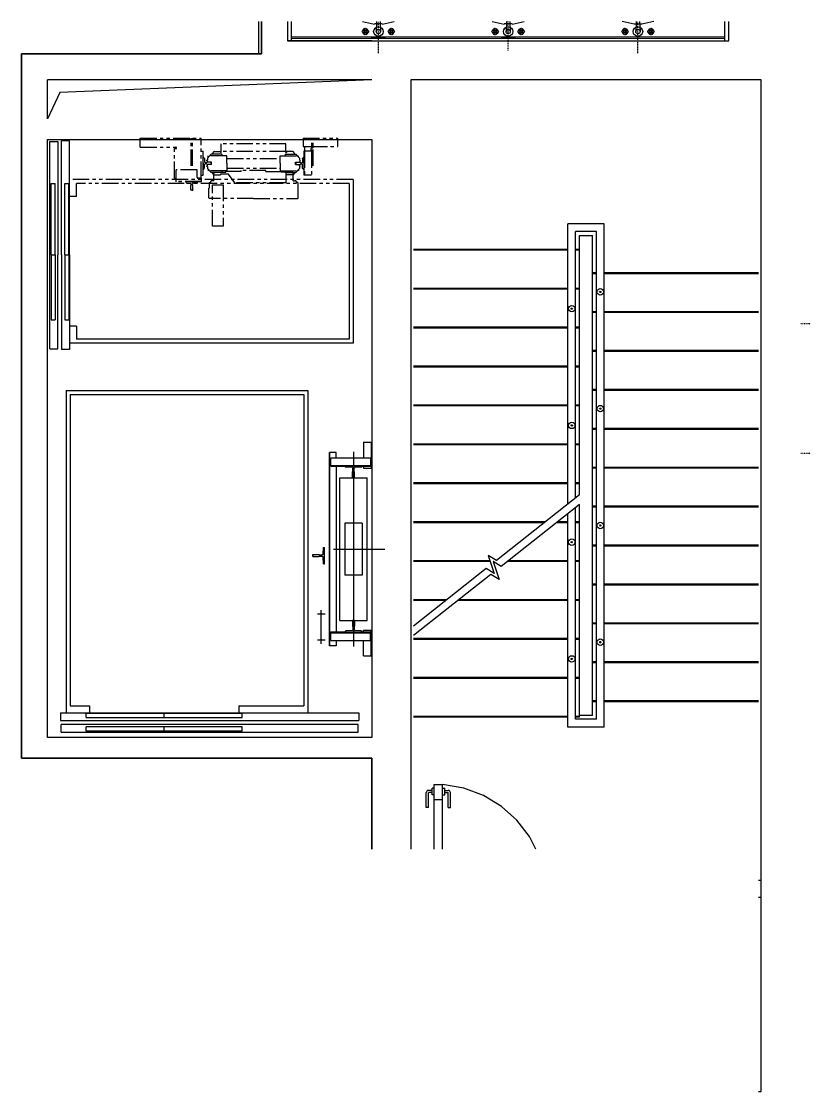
# Model space of a CAD drawing. Header units: millimetres. Extents: x 1226973 to 1255433, y -218643 to -189722.
# Drawn here: x 1226973 to 1233053, y -201502 to -193252 of the extents above; entities that cross this region are included whole.
import ezdxf

# ---------------------------------------------------------------- set-up
doc = ezdxf.new("R2010")
doc.units = ezdxf.units.MM
for name, pattern in [('DASHDOT2', [12.7, 6.35, -3.175, 0, -3.175]), ('HIDDEN2', [4.7625, 3.175, -1.5875]), ('PHANTOMX2', [127, 63.5, -12.7, 12.7, -12.7, 12.7, -12.7])]:
    doc.linetypes.add(name, pattern=pattern)
for name, color, linetype in [('Baca', 7, 'Continuous'), ('Divar-esas', 7, 'Continuous'), ('Divar-komek', 7, 'Continuous'), ('Kafel', 7, 'Continuous'), ('Lift', 7, 'Continuous'), ('Meheccer', 7, 'Continuous'), ('Pillekan', 7, 'Continuous'), ('Qapi', 7, 'Continuous'), ('Santexnika', 7, 'Continuous')]:
    doc.layers.add(name, color=color, linetype=linetype)
doc.layers.add('Guzgu', color=165, linetype='Continuous', lineweight=5, true_color=0x385ca8)

msp = doc.modelspace()

# ---------------------------------------------------------------- linework, layer by layer
for p, q in [((1228822.5, -193502.1), (1228822.5, -193252.1)), ((1229022.5, -193252.1), (1229022.5, -193402.1)), ((1232422.5, -193402.1), (1232422.5, -193252.1)), ((1229022.5, -193402.1), (1232422.5, -193402.1)), ((1226972.5, -198932.1), (1226972.5, -193502.1)), ((1226972.5, -193502.1), (1228822.5, -193502.1)), ((1232672.5, -193702.1), (1229972.5, -193702.1)), ((1229972.5, -193702.1), (1229972.5, -199632.1)), ((1232672.5, -201502.1), (1232672.5, -193702.1)), ((1229672.5, -198932.1), (1226972.5, -198932.1)), ((1229672.5, -199632.1), (1229672.5, -198932.1)), ((1232652.5, -201502.1), (1232672.5, -201502.1))]:
    msp.add_line(p, q)
at = {"color": 1, "lineweight": 30}
for p, q in [((1228822.5, -193252.1), (1228822.5, -193502.1)), ((1228822.5, -193502.1), (1226972.5, -193502.1)), ((1226972.5, -193502.1), (1226972.5, -198932.1)), ((1226972.5, -198932.1), (1229672.5, -198932.1)), ((1229672.5, -198932.1), (1229672.5, -199632.1))]:
    msp.add_line(p, q, dxfattribs=at)
msp.add_lwpolyline([(1227172.5, -194162.1), (1229672.5, -194162.1), (1229672.5, -198772.1), (1227172.5, -198772.1)], close=True)
at = {"layer": 'Baca'}
msp.add_line((1232652.5, -200005.3), (1232672.5, -200002.1), dxfattribs=at)
msp.add_lwpolyline([(1229672.5, -193702.1), (1227268.6, -193800.1), (1227172.5, -194002.1)], dxfattribs=at)
at = {"layer": 'Divar-esas'}
for p, q in [((1232652.5, -199872.1), (1232672.5, -199872.1)), ((1232652.5, -200002.1), (1232672.5, -200002.1))]:
    msp.add_line(p, q, dxfattribs=at)
at = {"layer": 'Divar-komek'}
for p, q in [((1228822.5, -193252.1), (1228822.5, -193502.1)), ((1229022.5, -193252.1), (1229022.5, -193402.1)), ((1229672.5, -193402.1), (1229022.5, -193402.1)), ((1228822.5, -193502.1), (1226972.5, -193502.1)), ((1226972.5, -194002.1), (1226972.5, -193502.1)), ((1229672.5, -193702.1), (1227172.5, -193702.1)), ((1227172.5, -194002.1), (1227172.5, -193702.1))]:
    msp.add_line(p, q, dxfattribs=at)
at = {"layer": 'Guzgu'}
msp.add_line((1232392.5, -193372.1), (1229052.5, -193372.1), dxfattribs=at)
at = {"layer": 'Kafel'}
for p, q in [((1228802.5, -193502.1), (1228802.5, -193252.1)), ((1229052.5, -193402.1), (1229052.5, -193252.1)), ((1232392.5, -193402.1), (1232392.5, -193252.1))]:
    msp.add_line(p, q, dxfattribs=at)
at = {"layer": 'Lift'}
for p, q in [((1227192.5, -194177.1), (1227252.5, -194177.1)), ((1227192.5, -195777.1), (1227192.5, -194177.1)), ((1227252.5, -194177.1), (1227252.5, -195052.1)), ((1227342.5, -194172.1), (1227282.5, -194172.1)), ((1227282.5, -195052.1), (1227282.5, -194172.1)), ((1227342.5, -195052.1), (1227342.5, -194172.1)), ((1227888, -194222.1), (1227888, -194152.1)), ((1227201.5, -195052.1), (1227201.5, -194502.1)), ((1227201.5, -194502.1), (1227233.5, -194502.1)), ((1227233.5, -195052.1), (1227233.5, -194502.1)), ((1227306.5, -194502.1), (1227338.5, -194502.1)), ((1227306.5, -195052.1), (1227306.5, -194502.1)), ((1227338.5, -195052.1), (1227338.5, -194502.1)), ((1227397.5, -194602.1), (1227397.5, -194502.1)), ((1229497.5, -194502.1), (1229497.5, -195702.1)), ((1229527.5, -194471.1), (1229527.5, -195733.1)), ((1227397.5, -194602.1), (1227342.5, -194602.1)), ((1227201.5, -195052.1), (1227201.5, -195552.1)), ((1227201.5, -195052.1), (1227233.5, -195052.1)), ((1227233.5, -195052.1), (1227233.5, -195552.1)), ((1227252.5, -195777.1), (1227252.5, -195052.1)), ((1227282.5, -195052.1), (1227282.5, -195782.1)), ((1227306.5, -195052.1), (1227338.5, -195052.1)), ((1227306.5, -195052.1), (1227306.5, -195552.1)), ((1227338.5, -195052.1), (1227338.5, -195552.1)), ((1227342.5, -195052.1), (1227342.5, -195782.1)), ((1227201.5, -195552.1), (1227233.5, -195552.1)), ((1227306.5, -195552.1), (1227338.5, -195552.1)), ((1227397.5, -195602.1), (1227342.5, -195602.1)), ((1227397.5, -195602.1), (1227397.5, -195702.1)), ((1229527.5, -195733.1), (1227342.5, -195733.1)), ((1229497.5, -195702.1), (1227397.5, -195702.1)), ((1227192.5, -195777.1), (1227252.5, -195777.1)), ((1227342.5, -195782.1), (1227282.5, -195782.1)), ((1227316.5, -196097.1), (1227316.5, -198582.1)), ((1227316.5, -196097.1), (1229178.5, -196097.1)), ((1229178.5, -196097.1), (1229178.5, -198582.1)), ((1227347.5, -196127.1), (1227347.5, -198527.1)), ((1227347.5, -196127.1), (1229147.5, -196127.1)), ((1229147.5, -196127.1), (1229147.5, -198527.1)), ((1229607.5, -196496.2), (1229607.5, -196616.2)), ((1229607.5, -196496.2), (1229672.5, -196496.2)), ((1229666.5, -196496.2), (1229666.5, -196696.2)), ((1229672.5, -196496.2), (1229672.5, -196696.2)), ((1229396.5, -196575.1), (1229346.5, -196575.1)), ((1229346.5, -198065.1), (1229346.5, -196575.1)), ((1229349.7, -198065.1), (1229349.7, -196575.1)), ((1229396.5, -196616.2), (1229396.5, -196575.1)), ((1229531.5, -196570.1), (1229531.5, -198070.1)), ((1229356.5, -196616.2), (1229662.5, -196616.2)), ((1229356.5, -196681.1), (1229356.5, -196616.2)), ((1229356.5, -196675.2), (1229662.5, -196675.2)), ((1229662.5, -196616.2), (1229662.5, -196681.2)), ((1229356.5, -196681.2), (1229662.5, -196681.2)), ((1229396.5, -196681.2), (1229396.5, -197959.1)), ((1229468, -196681.2), (1229595, -196681.2)), ((1229468, -196685.3), (1229468, -196681.2)), ((1229519.9, -196692), (1229471.8, -196689.3)), ((1229523.6, -196769.3), (1229523.6, -196725.6)), ((1229526.5, -196721.1), (1229526.5, -196698.9)), ((1229536.5, -196721.1), (1229536.5, -196698.9)), ((1229539.5, -196769.3), (1229539.5, -196725.6)), ((1229591.2, -196689.3), (1229543.1, -196692)), ((1229595, -196685.3), (1229595, -196681.2)), ((1229607.5, -196681.2), (1229607.5, -196696.2)), ((1229607.5, -196696.2), (1229672.5, -196696.2)), ((1229426.5, -196770.1), (1229636.5, -196770.1)), ((1229426.5, -197870.1), (1229426.5, -196770.1)), ((1229524.4, -196770.1), (1229523.6, -196769.3)), ((1229538.7, -196770.1), (1229524.4, -196770.1)), ((1229538.7, -196770.1), (1229524.4, -196770.1)), ((1229538.7, -196770.1), (1229539.5, -196769.3)), ((1229636.5, -197870.1), (1229636.5, -196770.1)), ((1229465, -197120.1), (1229465, -197520.1)), ((1229598, -197120.1), (1229465, -197120.1)), ((1229598, -197120.1), (1229598, -197520.1)), ((1229298.3, -197310.4), (1229295.7, -197358.5)), ((1229302.3, -197306.6), (1229306.4, -197306.6)), ((1229306.4, -197433.6), (1229306.4, -197306.6)), ((1229376.7, -197320.1), (1229772.5, -197320.1)), ((1229217.5, -197363), (1229218.3, -197362.2)), ((1229217.5, -197363), (1229217.5, -197377.3)), ((1229217.5, -197363), (1229217.5, -197377.3)), ((1229217.5, -197377.3), (1229217.5, -197363)), ((1229217.5, -197377.3), (1229218.3, -197378.1)), ((1229218.3, -197362.2), (1229262, -197362.2)), ((1229218.3, -197378.1), (1229262, -197378.1)), ((1229266.6, -197365.1), (1229288.7, -197365.1)), ((1229266.6, -197375.1), (1229288.7, -197375.1)), ((1229295.7, -197381.7), (1229298.3, -197429.8)), ((1229302.3, -197433.6), (1229306.4, -197433.6)), ((1229598, -197520.1), (1229465, -197520.1)), ((1229252.5, -197820.1), (1229312.5, -197820.1)), ((1229282.5, -198050.3), (1229282.5, -197789.9)), ((1229426.5, -197870.1), (1229636.5, -197870.1)), ((1229524.4, -197870.1), (1229523.6, -197870.9)), ((1229523.6, -197870.9), (1229523.6, -197914.6)), ((1229538.7, -197870.1), (1229524.4, -197870.1)), ((1229538.7, -197870.1), (1229524.4, -197870.1)), ((1229538.7, -197870.1), (1229539.5, -197870.9)), ((1229539.5, -197870.9), (1229539.5, -197914.6)), ((1229356.5, -198024), (1229356.5, -197959)), ((1229356.5, -197959), (1229662.5, -197959)), ((1229356.5, -197965), (1229662.5, -197965)), ((1229468, -197954.9), (1229468, -197959)), ((1229468, -197959), (1229595, -197959)), ((1229519.9, -197948.3), (1229471.8, -197950.9)), ((1229526.5, -197919.2), (1229526.5, -197941.3)), ((1229536.5, -197919.2), (1229536.5, -197941.3)), ((1229591.2, -197950.9), (1229543.1, -197948.3)), ((1229595, -197954.9), (1229595, -197959)), ((1229607.5, -197944), (1229672.5, -197944)), ((1229607.5, -197959), (1229607.5, -197944)), ((1229662.5, -198024), (1229662.5, -197959)), ((1229666.5, -198144), (1229666.5, -197944)), ((1229672.5, -197944), (1229672.5, -198144)), ((1229252.5, -198020.1), (1229312.5, -198020.1)), ((1229396.5, -198065.1), (1229346.5, -198065.1)), ((1229356.5, -198024), (1229662.5, -198024)), ((1229396.5, -198024), (1229396.5, -198065.1)), ((1229607.5, -198144), (1229607.5, -198024)), ((1229607.5, -198144), (1229672.5, -198144)), ((1227347.5, -198527.1), (1227497.5, -198527.1)), ((1227497.5, -198527.1), (1227497.5, -198582.1)), ((1228647.5, -198527.1), (1229147.5, -198527.1)), ((1228647.5, -198527.1), (1228647.5, -198582.1)), ((1227272.5, -198582.1), (1227272.5, -198642.1)), ((1227272.5, -198582.1), (1229572.5, -198582.1)), ((1227272.5, -198642.1), (1229572.5, -198642.1)), ((1227472.5, -198618.1), (1227472.5, -198586.1)), ((1227472.5, -198586.1), (1228672.5, -198586.1)), ((1227472.5, -198618.1), (1228672.5, -198618.1)), ((1228072.5, -198618.1), (1228072.5, -198586.1)), ((1228672.5, -198618.1), (1228672.5, -198586.1)), ((1229572.5, -198582.1), (1229572.5, -198642.1)), ((1227277.5, -198732.1), (1227277.5, -198672.1)), ((1229567.5, -198672.1), (1227277.5, -198672.1)), ((1227277.5, -198732.1), (1229567.5, -198732.1)), ((1228672.5, -198691.1), (1227472.5, -198691.1)), ((1227472.5, -198723.1), (1227472.5, -198691.1)), ((1228672.5, -198723.1), (1227472.5, -198723.1)), ((1228072.5, -198723.1), (1228072.5, -198691.1)), ((1228672.5, -198723.1), (1228672.5, -198691.1)), ((1229567.5, -198732.1), (1229567.5, -198672.1))]:
    msp.add_line(p, q, dxfattribs=at)
at = {"layer": 'Lift', "linetype": 'PHANTOMX2', "ltscale": 2}
for p, q in [((1227888, -194152.1), (1228358, -194152.1)), ((1228280.5, -194365.4), (1228280.5, -194152.1)), ((1228290.5, -194365.4), (1228290.5, -194152.1)), ((1228358, -194460.1), (1228358, -194152.1)), ((1229010.5, -194196.1), (1228510.5, -194196.1)), ((1228510.5, -194262.1), (1228510.5, -194196.1)), ((1229010.5, -194262.1), (1229010.5, -194196.1)), ((1229142.5, -194152.1), (1229142.5, -194217.1)), ((1229142.5, -194152.1), (1229407.5, -194152.1)), ((1229210.5, -194365.4), (1229210.5, -194152.1)), ((1229220.5, -194365.4), (1229220.5, -194152.1)), ((1229407.5, -194152.1), (1229407.5, -194217.1)), ((1227888, -194222.1), (1228163, -194222.1)), ((1228153, -194232.1), (1228163, -194232.1)), ((1228153, -194460.1), (1228153, -194232.1)), ((1228358, -194253.6), (1228373.5, -194253.6)), ((1228369, -194253.6), (1228369, -194438.6)), ((1228373.5, -194438.6), (1228373.5, -194253.6)), ((1228405.5, -194306.1), (1228435.5, -194276.1)), ((1228515.5, -194276.1), (1228435.5, -194276.1)), ((1228445.5, -194276.1), (1228445.5, -194271.1)), ((1228460.5, -194256.1), (1228505.5, -194256.1)), ((1228505.5, -194256.1), (1228505.5, -194262.1)), ((1228510.5, -194262.1), (1228505.5, -194262.1)), ((1229010.5, -194256.1), (1228510.5, -194256.1)), ((1228510.5, -194262.1), (1228510.5, -194256.1)), ((1228515.5, -194276.1), (1228515.5, -194288.6)), ((1229005.5, -194276.1), (1229005.5, -194288.6)), ((1229005.5, -194276.1), (1229085.5, -194276.1)), ((1229010.5, -194262.1), (1229010.5, -194256.1)), ((1229010.5, -194262.1), (1229015.5, -194262.1)), ((1229015.5, -194256.1), (1229015.5, -194262.1)), ((1229060.5, -194256.1), (1229015.5, -194256.1)), ((1229075.5, -194276.1), (1229075.5, -194271.1)), ((1229115.5, -194306.1), (1229085.5, -194276.1)), ((1229142.5, -194217.1), (1229152.5, -194217.1)), ((1229147.5, -194253.6), (1229147.5, -194438.6)), ((1229152.5, -194253.6), (1229147.5, -194253.6)), ((1229152, -194438.6), (1229152, -194253.6)), ((1229152.5, -194217.1), (1229152.5, -194253.6)), ((1229152.5, -194217.1), (1229202.5, -194217.1)), ((1229202.5, -194253.6), (1229152.5, -194253.6)), ((1229152.5, -194253.6), (1229152.5, -194436.1)), ((1229202.5, -194217.1), (1229407.5, -194217.1)), ((1229202.5, -194237.1), (1229202.5, -194253.6)), ((1229207.5, -194253.6), (1229202.5, -194253.6)), ((1229207.5, -194253.6), (1229207.5, -194438.6)), ((1229212.5, -194227.1), (1229217.5, -194227.1)), ((1229217.5, -194217.1), (1229217.5, -194227.1)), ((1228373.5, -194346.1), (1228373.5, -194301.6)), ((1228373.5, -194301.6), (1228374, -194301.6)), ((1228373.5, -194346.1), (1228373.5, -194390.6)), ((1228382, -194309), (1228384.3, -194337.5)), ((1228382, -194383.3), (1228384.3, -194354.7)), ((1228398.2, -194342.1), (1228389.2, -194342.1)), ((1228398.2, -194350.1), (1228389.2, -194350.1)), ((1228402.1, -194338.2), (1228398.2, -194342.1)), ((1228402.1, -194354.1), (1228398.2, -194350.1)), ((1228405.5, -194321.6), (1228400.5, -194321.6)), ((1228400.5, -194327.6), (1228400.5, -194321.6)), ((1228403.5, -194327.6), (1228400.5, -194327.6)), ((1228406.5, -194364.6), (1228401.5, -194364.6)), ((1228401.5, -194370.6), (1228401.5, -194364.6)), ((1228434.5, -194338.2), (1228402.1, -194338.2)), ((1228434.5, -194354.1), (1228402.1, -194354.1)), ((1228403.5, -194327.6), (1228403.5, -194337.6)), ((1228436.5, -194337.6), (1228403.5, -194337.6)), ((1228405.5, -194306.1), (1228405.5, -194321.6)), ((1228436.5, -194354.6), (1228406.5, -194354.6)), ((1228406.5, -194361.1), (1228406.5, -194354.6)), ((1228406.5, -194364.6), (1228406.5, -194361.1)), ((1228555.5, -194288.6), (1228412.5, -194288.6)), ((1228412.5, -194299.1), (1228412.5, -194288.6)), ((1228434.5, -194338.2), (1228435.5, -194339.2)), ((1228434.5, -194354.1), (1228435.5, -194353.1)), ((1228435.5, -194346.1), (1228435.5, -194339.2)), ((1228435.5, -194346.1), (1228435.5, -194353.1)), ((1228436.5, -194354.6), (1228436.5, -194337.6)), ((1228555.5, -194346.1), (1228555.5, -194288.6)), ((1228555.5, -194308.6), (1228965.5, -194308.6)), ((1228555.5, -194346.1), (1228555.5, -194403.6)), ((1228965.5, -194346.1), (1228965.5, -194288.6)), ((1228965.5, -194288.6), (1229108.5, -194288.6)), ((1228965.5, -194346.1), (1228965.5, -194403.6)), ((1229084.5, -194337.6), (1229117.5, -194337.6)), ((1229084.5, -194354.6), (1229084.5, -194337.6)), ((1229084.5, -194354.6), (1229114.5, -194354.6)), ((1229086.5, -194338.2), (1229085.5, -194339.2)), ((1229085.5, -194346.1), (1229085.5, -194339.2)), ((1229085.5, -194346.1), (1229085.5, -194353.1)), ((1229086.5, -194354.1), (1229085.5, -194353.1)), ((1229086.5, -194338.2), (1229118.9, -194338.2)), ((1229086.5, -194354.1), (1229118.9, -194354.1)), ((1229108.5, -194299.1), (1229108.5, -194288.6)), ((1229114.5, -194361.1), (1229114.5, -194354.6)), ((1229114.5, -194364.6), (1229114.5, -194361.1)), ((1229114.5, -194364.6), (1229119.5, -194364.6)), ((1229115.5, -194306.1), (1229115.5, -194321.6)), ((1229115.5, -194321.6), (1229120.5, -194321.6)), ((1229117.5, -194327.6), (1229117.5, -194337.6)), ((1229117.5, -194327.6), (1229120.5, -194327.6)), ((1229118.9, -194338.2), (1229122.9, -194342.1)), ((1229118.9, -194354.1), (1229122.9, -194350.1)), ((1229119.5, -194370.6), (1229119.5, -194364.6)), ((1229120.5, -194327.6), (1229120.5, -194321.6)), ((1229122.9, -194342.1), (1229131.8, -194342.1)), ((1229122.9, -194350.1), (1229131.8, -194350.1)), ((1229139, -194309), (1229136.8, -194337.5)), ((1229139, -194383.3), (1229136.8, -194354.7)), ((1229147.5, -194301.6), (1229147, -194301.6)), ((1229147.5, -194346.1), (1229147.5, -194301.6)), ((1229147.5, -194346.1), (1229147.5, -194390.6)), ((1228325.5, -194395.1), (1228165.5, -194395.1)), ((1228165.5, -194490.1), (1228165.5, -194395.1)), ((1228325.5, -194453.1), (1228325.5, -194395.1)), ((1228358, -194438.6), (1228373.5, -194438.6)), ((1228373.5, -194390.6), (1228374, -194390.6)), ((1228405.5, -194370.6), (1228401.5, -194370.6)), ((1228405.5, -194370.6), (1228405.5, -194386.1)), ((1228405.5, -194386.1), (1228435.5, -194416.1)), ((1228412.5, -194393.1), (1228412.5, -194403.6)), ((1228555.5, -194403.6), (1228412.5, -194403.6)), ((1228515.5, -194416.1), (1228435.5, -194416.1)), ((1228445.5, -194421.1), (1228445.5, -194416.1)), ((1228455.5, -194480.1), (1228455.5, -194422.6)), ((1228460.5, -194417.6), (1228464.6, -194417.6)), ((1228460.5, -194436.1), (1228505.5, -194436.1)), ((1228464.6, -194414.1), (1228464.6, -194417.6)), ((1228464.6, -194414.1), (1228548.6, -194414.1)), ((1228568.4, -194430.1), (1228505.5, -194430.1)), ((1228505.5, -194430.1), (1228505.5, -194436.1)), ((1228515.5, -194403.6), (1228515.5, -194416.1)), ((1228548.6, -194409.6), (1228549.1, -194409.1)), ((1228548.6, -194414.1), (1228548.6, -194409.6)), ((1228665.5, -194409.1), (1228549.1, -194409.1)), ((1228555.5, -194383.6), (1228965.5, -194383.6)), ((1228615.5, -194496.1), (1228568.4, -194430.1)), ((1228855.5, -194401.1), (1228665.5, -194401.1)), ((1228665.5, -194409.1), (1228665.5, -194401.1)), ((1228855.5, -194409.1), (1228855.5, -194401.1)), ((1228855.5, -194409.1), (1228972, -194409.1)), ((1228965.5, -194403.6), (1229108.5, -194403.6)), ((1228972.5, -194409.6), (1228972, -194409.1)), ((1228972.5, -194414.1), (1228972.5, -194409.6)), ((1229056.4, -194414.1), (1228972.5, -194414.1)), ((1229005.5, -194403.6), (1229005.5, -194416.1)), ((1229005.5, -194416.1), (1229085.5, -194416.1)), ((1229010.5, -194430.1), (1229010.5, -194496.1)), ((1229015.5, -194430.1), (1229010.5, -194430.1)), ((1229015.5, -194430.1), (1229015.5, -194436.1)), ((1229060.5, -194436.1), (1229015.5, -194436.1)), ((1229056.4, -194414.1), (1229056.4, -194417.6)), ((1229060.5, -194417.6), (1229056.4, -194417.6)), ((1229065.5, -194480.1), (1229065.5, -194422.6)), ((1229075.5, -194421.1), (1229075.5, -194416.1)), ((1229115.5, -194386.1), (1229085.5, -194416.1)), ((1229108.5, -194393.1), (1229108.5, -194403.6)), ((1229115.5, -194370.6), (1229115.5, -194386.1)), ((1229115.5, -194370.6), (1229119.5, -194370.6)), ((1229147.5, -194390.6), (1229147, -194390.6)), ((1229207.5, -194438.6), (1229147.5, -194438.6)), ((1229527.5, -194471.1), (1227342.5, -194471.1)), ((1229497.5, -194502.1), (1227397.5, -194502.1)), ((1228153, -194460.1), (1228165.5, -194460.1)), ((1228360.5, -194485.6), (1228165.5, -194485.6)), ((1228360.5, -194490.1), (1228165.5, -194490.1)), ((1228285.5, -194490.1), (1228241, -194490.1)), ((1228241, -194490.1), (1228241, -194490.6)), ((1228248.4, -194498.6), (1228276.9, -194500.9)), ((1228277.6, -194518.7), (1228281.5, -194514.8)), ((1228277.6, -194551.1), (1228277.6, -194518.7)), ((1228281.5, -194514.8), (1228281.5, -194505.8)), ((1228285.5, -194490.1), (1228330, -194490.1)), ((1228289.5, -194514.8), (1228289.5, -194505.8)), ((1228293.5, -194518.7), (1228289.5, -194514.8)), ((1228293.5, -194551.1), (1228293.5, -194518.7)), ((1228322.7, -194498.6), (1228294.1, -194500.9)), ((1228330, -194490.1), (1228330, -194490.6)), ((1228360.5, -194460.1), (1228332.5, -194460.1)), ((1228333, -194460.1), (1228358, -194460.1)), ((1228360.5, -194490.1), (1228360.5, -194460.1)), ((1228418.5, -194495.1), (1228418.5, -194519.8)), ((1228418.5, -194495.1), (1228428, -194495.1)), ((1228418.5, -194519.8), (1228418.5, -194537.8)), ((1228455.5, -194480.1), (1228443, -194480.1)), ((1229010.5, -194496.1), (1228615.5, -194496.1)), ((1229065.5, -194480.1), (1229078, -194480.1)), ((1229102.5, -194495.1), (1229093, -194495.1)), ((1229102.5, -194495.1), (1229102.5, -194519.8)), ((1229102.5, -194519.8), (1229102.5, -194537.8)), ((1228277.6, -194551.1), (1228278.6, -194552.1)), ((1228285.5, -194552.1), (1228278.6, -194552.1)), ((1228285.5, -194552.1), (1228292.5, -194552.1)), ((1228293.5, -194551.1), (1228292.5, -194552.1)), ((1228418.5, -194537.8), (1228415.5, -194537.8)), ((1228415.5, -194614.8), (1228415.5, -194537.8)), ((1228418.5, -194614.8), (1228415.5, -194614.8)), ((1228418.5, -194614.8), (1228418.5, -194617.8)), ((1229102.5, -194537.8), (1229105.5, -194537.8)), ((1229102.5, -194614.8), (1229102.5, -194617.8)), ((1229102.5, -194614.8), (1229105.5, -194614.8)), ((1229105.5, -194614.8), (1229105.5, -194537.8)), ((1228760.5, -194617.8), (1228418.5, -194617.8)), ((1228760.5, -194617.8), (1229102.5, -194617.8))]:
    msp.add_line(p, q, dxfattribs=at)
msp.add_lwpolyline([(1228444, -194831.1), (1228444, -194511.1), (1228527, -194511.1), (1228527, -194831.1)], close=True, dxfattribs=at)
at = {"layer": 'Lift', "extrusion": (0, 0, -1)}
for centre in [(-1229282.5, -197820.1), (-1229282.5, -198020.1)]:
    msp.add_circle(centre, 4, dxfattribs=at)
at = {"layer": 'Lift', "linetype": 'PHANTOMX2', "ltscale": 2}
for centre, radius, start, end in [((1228163, -194227.1), 5, -90, 90), ((1228460.5, -194271.1), 15, 109.47122, 180), ((1228460.5, -194271.1), 15, 90, 109.47122), ((1229060.5, -194271.1), 15, 0, 90), ((1229212.5, -194237.1), 10, 90, 180), ((1228374, -194309.6), 8, 4.51769, 90), ((1228389.2, -194337.1), 5, -175.48231, -90), ((1228389.2, -194355.1), 5, 90, 175.48231), ((1228374, -194382.6), 8, -90, -4.51769), ((1228460.5, -194421.1), 15, 180, -109.47122), ((1228460.5, -194422.6), 5, 90, 180), ((1228460.5, -194421.1), 15, -109.47122, -90), ((1229060.5, -194422.6), 5, 0, 90), ((1229060.5, -194421.1), 15, -90, 0), ((1228249, -194490.6), 8, 180, -94.51769), ((1228276.5, -194505.8), 5, 0, 85.48231), ((1228294.5, -194505.8), 5, 94.51769, 180), ((1228322, -194490.6), 8, -85.48231, 0), ((1228332.5, -194453.1), 7, 180, -90), ((1228443, -194495.1), 15, 90, 180), ((1229078, -194495.1), 15, 0, 90)]:
    msp.add_arc(centre, radius, start, end, dxfattribs=at)
at = {"layer": 'Lift', "extrusion": (0, 0, -1)}
for centre, radius, start, end in [((-1229472, -196685.3), 4, -86.86899, 0), ((-1229519.5, -196698.9), 7, 93.13101, 180), ((-1229521.5, -196721.1), 5, 180, -114.33053), ((-1229543.5, -196698.9), 7, 0, 86.86899), ((-1229541.5, -196721.1), 5, -65.66947, 0), ((-1229591, -196685.3), 4, 180, -93.13101), ((-1229302.3, -197310.6), 4, 3.13101, 90), ((-1229266.6, -197360.1), 5, -90, -24.33053), ((-1229266.6, -197380.1), 5, 24.33053, 90), ((-1229288.7, -197358.1), 7, -176.86899, -90), ((-1229288.7, -197382.1), 7, 90, 176.86899), ((-1229302.3, -197429.6), 4, -90, -3.13101), ((-1229521.5, -197919.2), 5, 114.33053, 180), ((-1229541.5, -197919.2), 5, 0, 65.66947), ((-1229472, -197954.9), 4, 0, 86.86899), ((-1229519.5, -197941.3), 7, 180, -93.13101), ((-1229543.5, -197941.3), 7, -86.86899, 0), ((-1229591, -197954.9), 4, 93.13101, 180)]:
    msp.add_arc(centre, radius, start, end, dxfattribs=at)
at = {"layer": 'Lift', "linetype": 'PHANTOMX2', "ltscale": 2, "extrusion": (0, 0, -1)}
for centre, major_axis, start_param, end_param in [((1229131.8, -194337.1), (3.54, -3.54), 5.576636, 0.785398), ((1229131.8, -194355.1), (-3.54, -3.54), 2.356194, 3.848142), ((1229147, -194309.6), (5.66, -5.66), 2.435043, 3.926991), ((1229147, -194382.6), (5.66, -5.66), 0.785398, 2.277346)]:
    msp.add_ellipse(centre, major_axis=major_axis, ratio=1, start_param=start_param, end_param=end_param, dxfattribs=at)
at = {"layer": 'Meheccer'}
for p, q in [((1229052.5, -193382.1), (1232392.5, -193382.1)), ((1231182.5, -196974), (1231182.5, -194812.1)), ((1231462.5, -194812.1), (1231182.5, -194812.1)), ((1231462.5, -198692.1), (1231462.5, -194812.1)), ((1231242.5, -196926.6), (1231242.5, -194872.1)), ((1231402.5, -194872.1), (1231242.5, -194872.1)), ((1231402.5, -198632.1), (1231402.5, -194872.1)), ((1231242.5, -198632.1), (1231242.5, -197000.5)), ((1231182.5, -198692.1), (1231182.5, -197047.9)), ((1231402.5, -198632.1), (1231242.5, -198632.1)), ((1231462.5, -198692.1), (1231182.5, -198692.1))]:
    msp.add_line(p, q, dxfattribs=at)
for centre, radius in [((1231432.5, -195337.3), 25), ((1231432.5, -195337.3), 5), ((1231212.5, -195466.6), 25), ((1231212.5, -195466.6), 5), ((1231432.5, -196237.3), 25), ((1231212.5, -196366.6), 25), ((1231432.5, -197137.6), 25), ((1231212.5, -197266.9), 25), ((1231212.5, -197266.9), 5), ((1231432.5, -198037.3), 25), ((1231212.5, -198166.9), 25), ((1231212.5, -198166.9), 5)]:
    msp.add_circle(centre, radius, dxfattribs=at)
at = {"layer": 'Meheccer', "linetype": 'HIDDEN2'}
for centre in [(1231432.5, -196237.3), (1231212.5, -196366.6), (1231432.5, -197137.6), (1231432.5, -198037.3)]:
    msp.add_circle(centre, 5, dxfattribs=at)
at = {"layer": 'Pillekan'}
for p, q in [((1231272.5, -196902.9), (1231272.5, -194902.1)), ((1231272.5, -194902.1), (1231372.5, -194902.1)), ((1231372.5, -198602.1), (1231372.5, -194902.1)), ((1231182.5, -195009.9), (1229992.5, -195009.9)), ((1231182.5, -195016.9), (1229992.5, -195016.9)), ((1231272.5, -195009.9), (1231242.5, -195009.9)), ((1231272.5, -195016.9), (1231242.5, -195016.9)), ((1231372.5, -195187.3), (1231402.5, -195187.3)), ((1231372.5, -195194.4), (1231402.5, -195194.4)), ((1231462.5, -195187.3), (1232652.5, -195187.3)), ((1231462.5, -195194.4), (1232652.5, -195194.4)), ((1231182.5, -195309.9), (1229992.5, -195309.9)), ((1231182.5, -195316.9), (1229992.5, -195316.9)), ((1231272.5, -195309.9), (1231242.5, -195309.9)), ((1231272.5, -195316.9), (1231242.5, -195316.9)), ((1231372.5, -195487.3), (1231402.5, -195487.3)), ((1231372.5, -195494.4), (1231402.5, -195494.4)), ((1231462.5, -195487.3), (1232652.5, -195487.3)), ((1231462.5, -195494.4), (1232652.5, -195494.4)), ((1231182.5, -195609.9), (1229992.5, -195609.9)), ((1231182.5, -195616.9), (1229992.5, -195616.9)), ((1231272.5, -195609.9), (1231242.5, -195609.9)), ((1231272.5, -195616.9), (1231242.5, -195616.9)), ((1231372.5, -195787.3), (1231402.5, -195787.3)), ((1231372.5, -195794.4), (1231402.5, -195794.4)), ((1231462.5, -195787.3), (1232652.5, -195787.3)), ((1231462.5, -195794.4), (1232652.5, -195794.4)), ((1231182.5, -195909.9), (1229992.5, -195909.9)), ((1231182.5, -195916.9), (1229992.5, -195916.9)), ((1231272.5, -195909.9), (1231242.5, -195909.9)), ((1231272.5, -195916.9), (1231242.5, -195916.9)), ((1231372.5, -196087.3), (1231402.5, -196087.3)), ((1231372.5, -196094.4), (1231402.5, -196094.4)), ((1231462.5, -196087.3), (1232652.5, -196087.3)), ((1231462.5, -196094.4), (1232652.5, -196094.4)), ((1231182.5, -196209.9), (1229992.5, -196209.9)), ((1231182.5, -196216.9), (1229992.5, -196216.9)), ((1231272.5, -196209.9), (1231242.5, -196209.9)), ((1231272.5, -196216.9), (1231242.5, -196216.9)), ((1231372.5, -196387.3), (1231402.5, -196387.3)), ((1231372.5, -196394.4), (1231402.5, -196394.4)), ((1231462.5, -196387.3), (1232652.5, -196387.3)), ((1231462.5, -196394.4), (1232652.5, -196394.4)), ((1231182.5, -196509.9), (1229992.5, -196509.9)), ((1231272.5, -196509.9), (1231242.5, -196509.9)), ((1231182.5, -196516.9), (1229992.5, -196516.9)), ((1231272.5, -196516.9), (1231242.5, -196516.9)), ((1231372.5, -196687.3), (1231402.5, -196687.3)), ((1231372.5, -196694.4), (1231402.5, -196694.4)), ((1231462.5, -196687.3), (1232652.5, -196687.3)), ((1231462.5, -196694.4), (1232652.5, -196694.4)), ((1231182.5, -196809.9), (1229992.5, -196809.9)), ((1231182.5, -196816.9), (1229992.5, -196816.9)), ((1231272.5, -196809.9), (1231242.5, -196809.9)), ((1231272.5, -196816.9), (1231242.5, -196816.9)), ((1231272.5, -198616.9), (1231272.5, -196976.8)), ((1231372.5, -196987.3), (1231402.5, -196987.3)), ((1231372.5, -196994.4), (1231402.5, -196994.4)), ((1231462.5, -196987.3), (1232652.5, -196987.3)), ((1231462.5, -196994.4), (1232652.5, -196994.4)), ((1231010.4, -197109.9), (1229992.5, -197109.9)), ((1231001.5, -197116.9), (1229992.5, -197116.9)), ((1231182.5, -197116.9), (1231095, -197116.9)), ((1231182.5, -197109.9), (1231104, -197109.9)), ((1231272.5, -197109.9), (1231242.5, -197109.9)), ((1231272.5, -197116.9), (1231242.5, -197116.9)), ((1231372.5, -197287.3), (1231402.5, -197287.3)), ((1231372.5, -197294.4), (1231402.5, -197294.4)), ((1231462.5, -197287.3), (1232652.5, -197287.3)), ((1231462.5, -197294.4), (1232652.5, -197294.4)), ((1230582.9, -197409.9), (1229992.5, -197409.9)), ((1230585.2, -197416.9), (1229992.5, -197416.9)), ((1230609.1, -197416.9), (1230606.9, -197416.9)), ((1231182.5, -197416.9), (1230715, -197416.9)), ((1231182.5, -197409.9), (1230724, -197409.9)), ((1231272.5, -197409.9), (1231242.5, -197409.9)), ((1231272.5, -197416.9), (1231242.5, -197416.9)), ((1231372.5, -197587.3), (1231402.5, -197587.3)), ((1231462.5, -197587.3), (1232652.5, -197587.3)), ((1231372.5, -197594.4), (1231402.5, -197594.4)), ((1231462.5, -197594.4), (1232652.5, -197594.4)), ((1230250.4, -197709.9), (1229992.5, -197709.9)), ((1230241.5, -197716.9), (1229992.5, -197716.9)), ((1231182.5, -197716.9), (1230335, -197716.9)), ((1231182.5, -197709.9), (1230344, -197709.9)), ((1231272.5, -197709.9), (1231242.5, -197709.9)), ((1231272.5, -197716.9), (1231242.5, -197716.9)), ((1231372.5, -197887.3), (1231402.5, -197887.3)), ((1231372.5, -197894.4), (1231402.5, -197894.4)), ((1231462.5, -197887.3), (1232652.5, -197887.3)), ((1231462.5, -197894.4), (1232652.5, -197894.4)), ((1231182.5, -198009.9), (1229992.5, -198009.9)), ((1231182.5, -198016.9), (1229992.5, -198016.9)), ((1231272.5, -198009.9), (1231242.5, -198009.9)), ((1231272.5, -198016.9), (1231242.5, -198016.9)), ((1231372.5, -198187.3), (1231402.5, -198187.3)), ((1231372.5, -198194.4), (1231402.5, -198194.4)), ((1231462.5, -198187.3), (1232652.5, -198187.3)), ((1231462.5, -198194.4), (1232652.5, -198194.4)), ((1231182.5, -198309.9), (1229992.5, -198309.9)), ((1231182.5, -198316.9), (1229992.5, -198316.9)), ((1231272.5, -198309.9), (1231242.5, -198309.9)), ((1231272.5, -198316.9), (1231242.5, -198316.9)), ((1231372.5, -198487.3), (1231402.5, -198487.3)), ((1231372.5, -198494.4), (1231402.5, -198494.4)), ((1231462.5, -198487.3), (1232652.5, -198487.3)), ((1231462.5, -198494.4), (1232652.5, -198494.4)), ((1231182.5, -198609.9), (1229992.5, -198609.9)), ((1231182.5, -198616.9), (1229992.5, -198616.9)), ((1231272.5, -198609.9), (1231242.5, -198609.9)), ((1231272.5, -198616.9), (1231242.5, -198616.9)), ((1231372.5, -198602.1), (1231272.5, -198602.1))]:
    msp.add_line(p, q, dxfattribs=at)
at = {"layer": 'Pillekan', "linetype": 'Continuous'}
for points in [[(1231272.5, -196902.9), (1230632, -197408.6), (1230569.8, -197370.2), (1230615.7, -197509), (1230553.5, -197470.6), (1229992.5, -197913.5)], [(1231272.5, -196976.8), (1230668.5, -197453.6), (1230606.3, -197415.2), (1230652.2, -197554), (1230590, -197515.6), (1229992.5, -197987.3)]]:
    msp.add_lwpolyline(points, dxfattribs=at)
at = {"layer": 'Qapi'}
for p, q in [((1230153.6, -199135.5), (1230215.9, -199135.5)), ((1230153.6, -199135.5), (1230215.9, -199135.5)), ((1230153.6, -199632.1), (1230153.6, -199135.5)), ((1230153.7, -199135.5), (1230215.9, -199135.5)), ((1230153.7, -199135.5), (1230215.9, -199135.5)), ((1230153.7, -199632.1), (1230153.7, -199135.5)), ((1230215.9, -199632.1), (1230215.9, -199135.5)), ((1230215.9, -199632.1), (1230215.9, -199135.5)), ((1230153.6, -199251), (1230215.9, -199251)), ((1230153.7, -199251), (1230215.9, -199251))]:
    msp.add_line(p, q, dxfattribs=at)
at = {"layer": 'Qapi', "linetype": 'Continuous'}
for p, q in [((1230091.4, -199313.2), (1230091.4, -199197.7)), ((1230091.4, -199313.2), (1230091.4, -199197.7)), ((1230135.9, -199179.9), (1230109.2, -199179.9)), ((1230135.9, -199179.9), (1230109.2, -199179.9)), ((1230135.9, -199179.9), (1230109.2, -199179.9)), ((1230135.9, -199179.9), (1230109.2, -199179.9)), ((1230135.9, -199179.9), (1230109.2, -199179.9)), ((1230135.9, -199179.9), (1230109.2, -199179.9)), ((1230109.2, -199313.2), (1230109.2, -199197.7)), ((1230135.9, -199197.7), (1230109.2, -199197.7)), ((1230109.2, -199313.2), (1230109.2, -199197.7)), ((1230135.9, -199197.7), (1230109.2, -199197.7)), ((1230153.6, -199162.1), (1230135.9, -199162.1)), ((1230135.9, -199215.5), (1230135.9, -199162.1)), ((1230135.9, -199215.5), (1230135.9, -199162.1)), ((1230153.7, -199162.1), (1230135.9, -199162.1)), ((1230135.9, -199215.5), (1230135.9, -199162.1)), ((1230135.9, -199215.5), (1230135.9, -199162.1)), ((1230153.6, -199215.5), (1230135.9, -199215.5)), ((1230153.7, -199215.5), (1230135.9, -199215.5)), ((1230215.9, -199162.1), (1230233.6, -199162.1)), ((1230215.9, -199162.1), (1230233.7, -199162.1)), ((1230215.9, -199215.5), (1230233.6, -199215.5)), ((1230215.9, -199215.5), (1230233.7, -199215.5)), ((1230233.6, -199215.5), (1230233.6, -199162.1)), ((1230233.6, -199215.5), (1230233.6, -199162.1)), ((1230233.6, -199179.9), (1230260.3, -199179.9)), ((1230233.6, -199179.9), (1230260.3, -199179.9)), ((1230233.6, -199179.9), (1230260.3, -199179.9)), ((1230233.6, -199197.7), (1230260.3, -199197.7)), ((1230233.7, -199215.5), (1230233.7, -199162.1)), ((1230233.7, -199215.5), (1230233.7, -199162.1)), ((1230233.7, -199179.9), (1230260.3, -199179.9)), ((1230233.7, -199179.9), (1230260.3, -199179.9)), ((1230233.7, -199179.9), (1230260.3, -199179.9)), ((1230233.7, -199197.7), (1230260.3, -199197.7)), ((1230260.3, -199313.2), (1230260.3, -199197.7)), ((1230260.3, -199313.2), (1230260.3, -199197.7)), ((1230278.1, -199313.2), (1230278.1, -199197.7)), ((1230278.1, -199313.2), (1230278.1, -199197.7)), ((1230109.2, -199313.2), (1230091.4, -199313.2)), ((1230109.2, -199313.2), (1230091.4, -199313.2)), ((1230260.3, -199313.2), (1230278.1, -199313.2)), ((1230260.3, -199313.2), (1230278.1, -199313.2))]:
    msp.add_line(p, q, dxfattribs=at)
at = {"layer": 'Qapi'}
for points in [[(1230936.3, -199632.1), (1230887.1, -199536.2), (1230789.6, -199410.1), (1230670.8, -199303.9), (1230533.7, -199220.6), (1230381, -199163.4), (1230215.9, -199135.5)], [(1230936.4, -199632.1), (1230887.2, -199536.2), (1230789.7, -199410.1), (1230670.9, -199303.9), (1230533.7, -199220.6), (1230381, -199163.4), (1230215.9, -199135.5)]]:
    msp.add_lwpolyline(points, dxfattribs=at)
at = {"layer": 'Qapi', "linetype": 'Continuous'}
for centre, start, end in [((1230109.2, -199197.7), 90, 180), ((1230109.2, -199197.7), 90, 180), ((1230260.3, -199197.7), 0, 90), ((1230260.3, -199197.7), 0, 90)]:
    msp.add_arc(centre, 17.8, start, end, dxfattribs=at)
at = {"layer": 'Santexnika'}
for p, q in [((1229752.6, -193269.9), (1229692.4, -193269.9)), ((1229692.4, -193274.3), (1229692.4, -193269.9)), ((1229752.6, -193269.9), (1229692.4, -193269.9)), ((1229692.4, -193274.3), (1229692.4, -193269.9)), ((1229752.6, -193269.9), (1229692.4, -193269.9)), ((1229692.4, -193274.3), (1229692.4, -193269.9)), ((1229752.6, -193269.9), (1229692.4, -193269.9)), ((1229692.4, -193274.3), (1229692.4, -193269.9)), ((1229752.6, -193269.9), (1229692.4, -193269.9)), ((1229692.4, -193274.3), (1229692.4, -193269.9)), ((1229752.6, -193269.9), (1229692.4, -193269.9)), ((1229692.4, -193274.3), (1229692.4, -193269.9)), ((1229752.6, -193269.9), (1229692.4, -193269.9)), ((1229692.4, -193274.3), (1229692.4, -193269.9)), ((1229752.6, -193269.9), (1229692.4, -193269.9)), ((1229692.4, -193274.3), (1229692.4, -193269.9)), ((1229709.4, -193252.1), (1229706, -193330.1)), ((1229709.4, -193252.1), (1229706, -193330.1)), ((1229709.4, -193252.1), (1229706, -193330.1)), ((1229709.4, -193252.1), (1229706, -193330.1)), ((1229709.4, -193252.1), (1229706, -193330.1)), ((1229709.4, -193252.1), (1229706, -193330.1)), ((1229709.4, -193252.1), (1229706, -193330.1)), ((1229709.4, -193252.1), (1229706, -193330.1)), ((1229735.7, -193252.1), (1229739, -193330.1)), ((1229735.7, -193252.1), (1229739, -193330.1)), ((1229735.7, -193252.1), (1229739, -193330.1)), ((1229735.7, -193252.1), (1229739, -193330.1)), ((1229735.7, -193252.1), (1229739, -193330.1)), ((1229735.7, -193252.1), (1229739, -193330.1)), ((1229735.7, -193252.1), (1229739, -193330.1)), ((1229735.7, -193252.1), (1229739, -193330.1)), ((1229752.6, -193274.3), (1229752.6, -193269.9)), ((1229752.6, -193274.3), (1229752.6, -193269.9)), ((1229752.6, -193274.3), (1229752.6, -193269.9)), ((1229752.6, -193274.3), (1229752.6, -193269.9)), ((1229752.6, -193274.3), (1229752.6, -193269.9)), ((1229752.6, -193274.3), (1229752.6, -193269.9)), ((1229752.6, -193274.3), (1229752.6, -193269.9)), ((1229752.6, -193274.3), (1229752.6, -193269.9)), ((1230752.6, -193269.9), (1230692.4, -193269.9)), ((1230692.4, -193274.3), (1230692.4, -193269.9)), ((1230752.6, -193269.9), (1230692.4, -193269.9)), ((1230692.4, -193274.3), (1230692.4, -193269.9)), ((1230752.6, -193269.9), (1230692.4, -193269.9)), ((1230692.4, -193274.3), (1230692.4, -193269.9)), ((1230752.6, -193269.9), (1230692.4, -193269.9)), ((1230692.4, -193274.3), (1230692.4, -193269.9)), ((1230752.6, -193269.9), (1230692.4, -193269.9)), ((1230692.4, -193274.3), (1230692.4, -193269.9)), ((1230752.6, -193269.9), (1230692.4, -193269.9)), ((1230692.4, -193274.3), (1230692.4, -193269.9)), ((1230752.6, -193269.9), (1230692.4, -193269.9)), ((1230692.4, -193274.3), (1230692.4, -193269.9)), ((1230752.6, -193269.9), (1230692.4, -193269.9)), ((1230692.4, -193274.3), (1230692.4, -193269.9)), ((1230709.4, -193252.1), (1230706, -193330.1)), ((1230709.4, -193252.1), (1230706, -193330.1)), ((1230709.4, -193252.1), (1230706, -193330.1)), ((1230709.4, -193252.1), (1230706, -193330.1)), ((1230709.4, -193252.1), (1230706, -193330.1)), ((1230709.4, -193252.1), (1230706, -193330.1)), ((1230709.4, -193252.1), (1230706, -193330.1)), ((1230709.4, -193252.1), (1230706, -193330.1)), ((1230735.7, -193252.1), (1230739, -193330.1)), ((1230735.7, -193252.1), (1230739, -193330.1)), ((1230735.7, -193252.1), (1230739, -193330.1)), ((1230735.7, -193252.1), (1230739, -193330.1)), ((1230735.7, -193252.1), (1230739, -193330.1)), ((1230735.7, -193252.1), (1230739, -193330.1)), ((1230735.7, -193252.1), (1230739, -193330.1)), ((1230735.7, -193252.1), (1230739, -193330.1)), ((1230752.6, -193274.3), (1230752.6, -193269.9)), ((1230752.6, -193274.3), (1230752.6, -193269.9)), ((1230752.6, -193274.3), (1230752.6, -193269.9)), ((1230752.6, -193274.3), (1230752.6, -193269.9)), ((1230752.6, -193274.3), (1230752.6, -193269.9)), ((1230752.6, -193274.3), (1230752.6, -193269.9)), ((1230752.6, -193274.3), (1230752.6, -193269.9)), ((1230752.6, -193274.3), (1230752.6, -193269.9)), ((1231692.4, -193269.9), (1231752.6, -193269.9)), ((1231692.4, -193274.3), (1231692.4, -193269.9)), ((1231692.4, -193269.9), (1231752.6, -193269.9)), ((1231692.4, -193274.3), (1231692.4, -193269.9)), ((1231692.4, -193269.9), (1231752.6, -193269.9)), ((1231692.4, -193274.3), (1231692.4, -193269.9)), ((1231692.4, -193269.9), (1231752.6, -193269.9)), ((1231692.4, -193274.3), (1231692.4, -193269.9)), ((1231692.4, -193269.9), (1231752.6, -193269.9)), ((1231692.4, -193274.3), (1231692.4, -193269.9)), ((1231692.4, -193269.9), (1231752.6, -193269.9)), ((1231692.4, -193274.3), (1231692.4, -193269.9)), ((1231692.4, -193269.9), (1231752.6, -193269.9)), ((1231692.4, -193274.3), (1231692.4, -193269.9)), ((1231692.4, -193269.9), (1231752.6, -193269.9)), ((1231692.4, -193274.3), (1231692.4, -193269.9)), ((1231709.4, -193252.1), (1231706, -193330.1)), ((1231709.4, -193252.1), (1231706, -193330.1)), ((1231709.4, -193252.1), (1231706, -193330.1)), ((1231709.4, -193252.1), (1231706, -193330.1)), ((1231709.4, -193252.1), (1231706, -193330.1)), ((1231709.4, -193252.1), (1231706, -193330.1)), ((1231709.4, -193252.1), (1231706, -193330.1)), ((1231709.4, -193252.1), (1231706, -193330.1)), ((1231735.7, -193252.1), (1231739, -193330.1)), ((1231735.7, -193252.1), (1231739, -193330.1)), ((1231735.7, -193252.1), (1231739, -193330.1)), ((1231735.7, -193252.1), (1231739, -193330.1)), ((1231735.7, -193252.1), (1231739, -193330.1)), ((1231735.7, -193252.1), (1231739, -193330.1)), ((1231735.7, -193252.1), (1231739, -193330.1)), ((1231735.7, -193252.1), (1231739, -193330.1)), ((1231752.6, -193274.3), (1231752.6, -193269.9)), ((1231752.6, -193274.3), (1231752.6, -193269.9)), ((1231752.6, -193274.3), (1231752.6, -193269.9)), ((1231752.6, -193274.3), (1231752.6, -193269.9)), ((1231752.6, -193274.3), (1231752.6, -193269.9)), ((1231752.6, -193274.3), (1231752.6, -193269.9)), ((1231752.6, -193274.3), (1231752.6, -193269.9)), ((1231752.6, -193274.3), (1231752.6, -193269.9)), ((1229610.9, -193334.4), (1229614.9, -193334.4)), ((1229611.4, -193326.6), (1229614.9, -193326.6)), ((1229614.9, -193337.8), (1229614.9, -193322.5)), ((1229630.2, -193322.5), (1229614.9, -193322.5)), ((1229630.2, -193337.8), (1229614.9, -193337.8)), ((1229619, -193318.6), (1229619, -193322.5)), ((1229619, -193340.8), (1229619, -193337.8)), ((1229626.8, -193319), (1229626.8, -193322.5)), ((1229626.8, -193342.3), (1229626.8, -193337.8)), ((1229630.2, -193337.8), (1229630.2, -193322.5)), ((1229633.6, -193326.6), (1229630.2, -193326.6)), ((1229634.1, -193334.4), (1229630.2, -193334.4)), ((1229810.9, -193334.4), (1229814.9, -193334.4)), ((1229811.4, -193326.6), (1229814.9, -193326.6)), ((1229814.9, -193337.8), (1229814.9, -193322.5)), ((1229814.9, -193322.5), (1229830.2, -193322.5)), ((1229814.9, -193337.8), (1229830.2, -193337.8)), ((1229818.2, -193319), (1229818.2, -193322.5)), ((1229818.2, -193342.3), (1229818.2, -193337.8)), ((1229826, -193318.6), (1229826, -193322.5)), ((1229826, -193340.8), (1229826, -193337.8)), ((1229830.2, -193337.8), (1229830.2, -193322.5)), ((1229833.6, -193326.6), (1229830.2, -193326.6)), ((1229834.1, -193334.4), (1229830.2, -193334.4)), ((1230610.9, -193334.4), (1230614.9, -193334.4)), ((1230611.4, -193326.6), (1230614.9, -193326.6)), ((1230614.9, -193337.8), (1230614.9, -193322.5)), ((1230630.2, -193322.5), (1230614.9, -193322.5)), ((1230630.2, -193337.8), (1230614.9, -193337.8)), ((1230619, -193318.6), (1230619, -193322.5)), ((1230619, -193340.8), (1230619, -193337.8)), ((1230626.8, -193319), (1230626.8, -193322.5)), ((1230626.8, -193342.3), (1230626.8, -193337.8)), ((1230630.2, -193337.8), (1230630.2, -193322.5)), ((1230633.6, -193326.6), (1230630.2, -193326.6)), ((1230634.1, -193334.4), (1230630.2, -193334.4)), ((1230810.9, -193334.4), (1230814.9, -193334.4)), ((1230811.4, -193326.6), (1230814.9, -193326.6)), ((1230814.9, -193337.8), (1230814.9, -193322.5)), ((1230814.9, -193322.5), (1230830.2, -193322.5)), ((1230814.9, -193337.8), (1230830.2, -193337.8)), ((1230818.2, -193319), (1230818.2, -193322.5)), ((1230818.2, -193342.3), (1230818.2, -193337.8)), ((1230826, -193318.6), (1230826, -193322.5)), ((1230826, -193340.8), (1230826, -193337.8)), ((1230830.2, -193337.8), (1230830.2, -193322.5)), ((1230833.6, -193326.6), (1230830.2, -193326.6)), ((1230834.1, -193334.4), (1230830.2, -193334.4)), ((1231610.9, -193334.4), (1231614.9, -193334.4)), ((1231611.4, -193326.6), (1231614.9, -193326.6)), ((1231614.9, -193337.8), (1231614.9, -193322.5)), ((1231630.2, -193322.5), (1231614.9, -193322.5)), ((1231630.2, -193337.8), (1231614.9, -193337.8)), ((1231619, -193318.6), (1231619, -193322.5)), ((1231619, -193340.8), (1231619, -193337.8)), ((1231626.8, -193319), (1231626.8, -193322.5)), ((1231626.8, -193342.3), (1231626.8, -193337.8)), ((1231630.2, -193337.8), (1231630.2, -193322.5)), ((1231633.6, -193326.6), (1231630.2, -193326.6)), ((1231634.1, -193334.4), (1231630.2, -193334.4)), ((1231810.9, -193334.4), (1231814.9, -193334.4)), ((1231811.4, -193326.6), (1231814.9, -193326.6)), ((1231814.9, -193337.8), (1231814.9, -193322.5)), ((1231814.9, -193322.5), (1231830.2, -193322.5)), ((1231814.9, -193337.8), (1231830.2, -193337.8)), ((1231818.2, -193319), (1231818.2, -193322.5)), ((1231818.2, -193342.3), (1231818.2, -193337.8)), ((1231826, -193318.6), (1231826, -193322.5)), ((1231826, -193340.8), (1231826, -193337.8)), ((1231830.2, -193337.8), (1231830.2, -193322.5)), ((1231833.6, -193326.6), (1231830.2, -193326.6)), ((1231834.1, -193334.4), (1231830.2, -193334.4)), ((1229778.3, -193382.1), (1229668.1, -193382.1)), ((1230778.3, -193382.1), (1230668.1, -193382.1)), ((1231666.8, -193382.1), (1231776.9, -193382.1))]:
    msp.add_line(p, q, dxfattribs=at)
at = {"layer": 'Santexnika', "color": 26, "linetype": 'DASHDOT2', "true_color": 0x791e15}
for p, q in [((1229722.5, -193496.5), (1229722.5, -193252.1)), ((1229722.5, -193496.5), (1229722.5, -193252.1)), ((1229722.5, -193496.5), (1229722.5, -193252.1)), ((1229722.5, -193496.5), (1229722.5, -193252.1)), ((1229722.5, -193496.5), (1229722.5, -193252.1)), ((1229722.5, -193496.5), (1229722.5, -193252.1)), ((1229722.5, -193496.5), (1229722.5, -193252.1)), ((1229722.5, -193496.5), (1229722.5, -193252.1)), ((1230722.5, -193476.5), (1230722.5, -193252.1)), ((1230722.5, -193476.5), (1230722.5, -193252.1)), ((1230722.5, -193476.5), (1230722.5, -193252.1)), ((1230722.5, -193476.5), (1230722.5, -193252.1)), ((1230722.5, -193476.5), (1230722.5, -193252.1)), ((1230722.5, -193476.5), (1230722.5, -193252.1)), ((1230722.5, -193476.5), (1230722.5, -193252.1)), ((1230722.5, -193476.5), (1230722.5, -193252.1)), ((1231722.5, -193496.5), (1231722.5, -193252.1)), ((1231722.5, -193496.5), (1231722.5, -193252.1)), ((1231722.5, -193496.5), (1231722.5, -193252.1)), ((1231722.5, -193496.5), (1231722.5, -193252.1)), ((1231722.5, -193496.5), (1231722.5, -193252.1)), ((1231722.5, -193496.5), (1231722.5, -193252.1)), ((1231722.5, -193496.5), (1231722.5, -193252.1)), ((1231722.5, -193496.5), (1231722.5, -193252.1)), ((1232976.3, -195582.1), (1233052.5, -195582.1)), ((1232976.3, -195582.1), (1233052.5, -195582.1)), ((1232976.3, -195582.1), (1233052.5, -195582.1)), ((1232976.3, -195582.1), (1233052.5, -195582.1)), ((1232976.3, -195582.1), (1233052.5, -195582.1)), ((1232976.3, -195582.1), (1233052.5, -195582.1)), ((1232976.3, -195582.1), (1233052.5, -195582.1)), ((1232976.3, -195582.1), (1233052.5, -195582.1)), ((1232976.3, -196581.4), (1233052.5, -196581.4))]:
    msp.add_line(p, q, dxfattribs=at)
at = {"layer": 'Santexnika'}
for points in [[(1229600, -193252.1), (1229692.4, -193274.3)], [(1229600, -193252.1), (1229692.4, -193274.3)], [(1229600, -193252.1), (1229692.4, -193274.3)], [(1229600, -193252.1), (1229692.4, -193274.3)], [(1229600, -193252.1), (1229692.4, -193274.3)], [(1229600, -193252.1), (1229692.4, -193274.3)], [(1229600, -193252.1), (1229692.4, -193274.3)], [(1229600, -193252.1), (1229692.4, -193274.3)], [(1229752.6, -193274.3), (1229845.1, -193252.1)], [(1229752.6, -193274.3), (1229845.1, -193252.1)], [(1229752.6, -193274.3), (1229845.1, -193252.1)], [(1229752.6, -193274.3), (1229845.1, -193252.1)], [(1229752.6, -193274.3), (1229845.1, -193252.1)], [(1229752.6, -193274.3), (1229845.1, -193252.1)], [(1229752.6, -193274.3), (1229845.1, -193252.1)], [(1229752.6, -193274.3), (1229845.1, -193252.1)], [(1230600, -193252.1), (1230692.4, -193274.3)], [(1230600, -193252.1), (1230692.4, -193274.3)], [(1230600, -193252.1), (1230692.4, -193274.3)], [(1230600, -193252.1), (1230692.4, -193274.3)], [(1230600, -193252.1), (1230692.4, -193274.3)], [(1230600, -193252.1), (1230692.4, -193274.3)], [(1230600, -193252.1), (1230692.4, -193274.3)], [(1230600, -193252.1), (1230692.4, -193274.3)], [(1230752.6, -193274.3), (1230845.1, -193252.1)], [(1230752.6, -193274.3), (1230845.1, -193252.1)], [(1230752.6, -193274.3), (1230845.1, -193252.1)], [(1230752.6, -193274.3), (1230845.1, -193252.1)], [(1230752.6, -193274.3), (1230845.1, -193252.1)], [(1230752.6, -193274.3), (1230845.1, -193252.1)], [(1230752.6, -193274.3), (1230845.1, -193252.1)], [(1230752.6, -193274.3), (1230845.1, -193252.1)], [(1231692.4, -193274.3), (1231600, -193252.1)], [(1231692.4, -193274.3), (1231600, -193252.1)], [(1231692.4, -193274.3), (1231600, -193252.1)], [(1231692.4, -193274.3), (1231600, -193252.1)], [(1231692.4, -193274.3), (1231600, -193252.1)], [(1231692.4, -193274.3), (1231600, -193252.1)], [(1231692.4, -193274.3), (1231600, -193252.1)], [(1231692.4, -193274.3), (1231600, -193252.1)], [(1231845.1, -193252.1), (1231752.6, -193274.3)], [(1231845.1, -193252.1), (1231752.6, -193274.3)], [(1231845.1, -193252.1), (1231752.6, -193274.3)], [(1231845.1, -193252.1), (1231752.6, -193274.3)], [(1231845.1, -193252.1), (1231752.6, -193274.3)], [(1231845.1, -193252.1), (1231752.6, -193274.3)], [(1231845.1, -193252.1), (1231752.6, -193274.3)], [(1231845.1, -193252.1), (1231752.6, -193274.3)]]:
    msp.add_lwpolyline(points, dxfattribs=at)
for centre, radius in [((1229722.5, -193330.1), 36.4), ((1229722.5, -193330.1), 36.4), ((1229722.5, -193330.1), 36.4), ((1229722.5, -193330.1), 36.4), ((1229722.5, -193330.1), 36.4), ((1229722.5, -193330.1), 36.4), ((1229722.5, -193330.1), 36.4), ((1229722.5, -193330.1), 36.4), ((1230722.5, -193330.1), 36.4), ((1230722.5, -193330.1), 36.4), ((1230722.5, -193330.1), 36.4), ((1230722.5, -193330.1), 36.4), ((1230722.5, -193330.1), 36.4), ((1230722.5, -193330.1), 36.4), ((1230722.5, -193330.1), 36.4), ((1230722.5, -193330.1), 36.4), ((1231722.5, -193330.1), 36.4), ((1231722.5, -193330.1), 36.4), ((1231722.5, -193330.1), 36.4), ((1231722.5, -193330.1), 36.4), ((1231722.5, -193330.1), 36.4), ((1231722.5, -193330.1), 36.4), ((1231722.5, -193330.1), 36.4), ((1231722.5, -193330.1), 36.4), ((1229605, -193330.1), 7.36), ((1229621.8, -193347.7), 7.36), ((1229622.5, -193330.1), 7.71), ((1229623.3, -193312.6), 7.36), ((1229640.1, -193330.1), 7.36), ((1229722.5, -193330.1), 16.5), ((1229805, -193330.1), 7.36), ((1229821.8, -193312.6), 7.36), ((1229822.5, -193330.1), 7.71), ((1229823.3, -193347.7), 7.36), ((1229840.1, -193330.1), 7.36), ((1230605, -193330.1), 7.36), ((1230621.8, -193347.7), 7.36), ((1230622.5, -193330.1), 7.71), ((1230623.3, -193312.6), 7.36), ((1230640.1, -193330.1), 7.36), ((1230722.5, -193330.1), 16.5), ((1230805, -193330.1), 7.36), ((1230821.8, -193312.6), 7.36), ((1230822.5, -193330.1), 7.71), ((1230823.3, -193347.7), 7.36), ((1230840.1, -193330.1), 7.36), ((1231605, -193330.1), 7.36), ((1231621.8, -193347.7), 7.36), ((1231622.5, -193330.1), 7.71), ((1231623.3, -193312.6), 7.36), ((1231640.1, -193330.1), 7.36), ((1231722.5, -193330.1), 16.5), ((1231805, -193330.1), 7.36), ((1231821.8, -193312.6), 7.36), ((1231822.5, -193330.1), 7.71), ((1231823.3, -193347.7), 7.36), ((1231840.1, -193330.1), 7.36)]:
    msp.add_circle(centre, radius, dxfattribs=at)
for centre, radius, start, end in [((1229622.5, -193330.1), 22.8, 102.42013, 165.09696), ((1229622.5, -193330.1), 22.8, -165.09594, -107.38594), ((1229622.5, -193330.1), 14, 111.26156, 156.25554), ((1229622.5, -193330.1), 14, -156.25451, -116.22737), ((1229622.5, -193330.1), 22.8, -77.57884, -14.90406), ((1229622.5, -193330.1), 14, -68.73742, -23.74549), ((1229622.5, -193330.1), 14, 23.74446, 63.77161), ((1229622.5, -193330.1), 22.8, 14.90304, 72.61304), ((1229822.5, -193330.1), 22.8, 107.38696, 165.09696), ((1229822.5, -193330.1), 22.8, -165.09594, -102.42116), ((1229822.5, -193330.1), 14, 116.22839, 156.25554), ((1229822.5, -193330.1), 14, -156.25451, -111.26258), ((1229822.5, -193330.1), 22.8, 14.90304, 77.57987), ((1229822.5, -193330.1), 14, 23.74446, 68.73844), ((1229822.5, -193330.1), 14, -63.77263, -23.74549), ((1229822.5, -193330.1), 22.8, -72.61406, -14.90406), ((1230622.5, -193330.1), 22.8, 102.42013, 165.09696), ((1230622.5, -193330.1), 22.8, -165.09594, -107.38594), ((1230622.5, -193330.1), 14, 111.26156, 156.25554), ((1230622.5, -193330.1), 14, -156.25451, -116.22737), ((1230622.5, -193330.1), 22.8, -77.57884, -14.90406), ((1230622.5, -193330.1), 14, -68.73742, -23.74549), ((1230622.5, -193330.1), 14, 23.74446, 63.77161), ((1230622.5, -193330.1), 22.8, 14.90304, 72.61304), ((1230822.5, -193330.1), 22.8, 107.38696, 165.09696), ((1230822.5, -193330.1), 22.8, -165.09594, -102.42116), ((1230822.5, -193330.1), 14, 116.22839, 156.25554), ((1230822.5, -193330.1), 14, -156.25451, -111.26258), ((1230822.5, -193330.1), 22.8, 14.90304, 77.57987), ((1230822.5, -193330.1), 14, 23.74446, 68.73844), ((1230822.5, -193330.1), 14, -63.77263, -23.74549), ((1230822.5, -193330.1), 22.8, -72.61406, -14.90406), ((1231622.5, -193330.1), 22.8, 102.42013, 165.09696), ((1231622.5, -193330.1), 22.8, -165.09594, -107.38594), ((1231622.5, -193330.1), 14, 111.26156, 156.25554), ((1231622.5, -193330.1), 14, -156.25451, -116.22737), ((1231622.5, -193330.1), 22.8, -77.57884, -14.90406), ((1231622.5, -193330.1), 14, -68.73742, -23.74549), ((1231622.5, -193330.1), 14, 23.74446, 63.77161), ((1231622.5, -193330.1), 22.8, 14.90304, 72.61304), ((1231822.5, -193330.1), 22.8, 107.38696, 165.09696), ((1231822.5, -193330.1), 22.8, -165.09594, -102.42116), ((1231822.5, -193330.1), 14, 116.22839, 156.25554), ((1231822.5, -193330.1), 14, -156.25451, -111.26258), ((1231822.5, -193330.1), 22.8, 14.90304, 77.57987), ((1231822.5, -193330.1), 14, 23.74446, 68.73844), ((1231822.5, -193330.1), 14, -63.77263, -23.74549), ((1231822.5, -193330.1), 22.8, -72.61406, -14.90406)]:
    msp.add_arc(centre, radius, start, end, dxfattribs=at)

doc.saveas('drawing.dxf')
